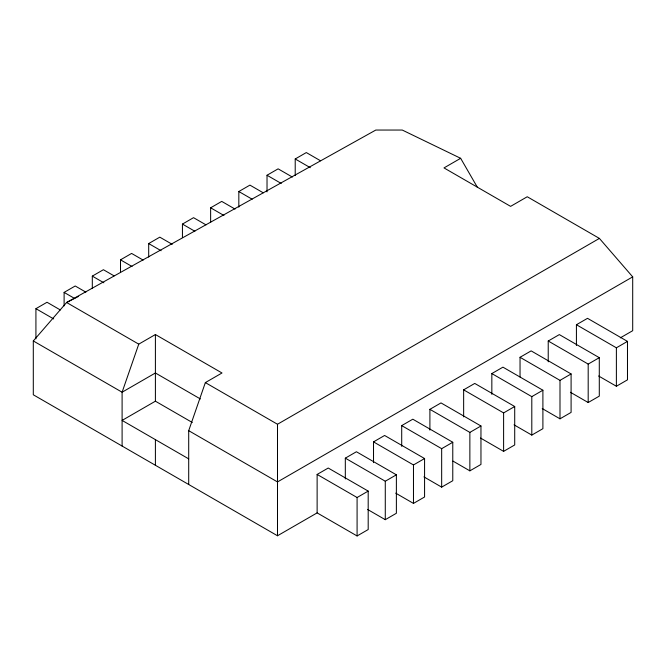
<?xml version="1.0" encoding="UTF-8"?>
<svg xmlns="http://www.w3.org/2000/svg" width="666" height="666" viewBox="0 0 666 666"><rect width="100%" height="100%" fill="white"/><g stroke="black" fill="none" stroke-linecap="round" stroke-linejoin="round"><path stroke-width="1" d="M188.703 484.498L188.703 430.669L205.353 382.6L222.003 372.985L155.403 334.54L138.753 344.147L122.103 392.216L122.103 446.045M317.124 512.887L317.124 474.433L328.23 468.032L368.19 491.1L368.19 529.553L357.084 535.955L317.124 512.887L277.497 535.764L33.3 394.78L33.3 340.95L66.6 302.497L375.807 130.045L402.264 130.045L460.647 158.3L477.297 187.146M35.922 338.811L35.922 308.674L47.02 302.264L60.34 309.956M64.111 305.902L64.111 292.399L75.216 285.989L85.872 292.141M92.308 288.586L92.308 276.115L103.405 269.713L114.061 275.866M120.504 272.311L120.504 259.84L131.602 253.43L143.148 260.098M148.693 257.076L148.693 243.565L159.798 237.154L172.228 244.33M182.442 237.587L182.442 224.084L193.54 217.674L205.969 224.85M210.631 222.352L210.631 207.8L221.736 201.398L235.056 209.082M238.828 207.118L238.828 191.525L249.925 185.115L263.245 192.807M267.024 191.875L267.024 175.25L278.122 168.839L292.332 177.039M295.213 175.599L295.213 158.974L306.318 152.564L320.521 160.764M460.647 158.3L443.997 167.915L510.597 206.368L527.247 196.753L599.4 238.411L632.7 276.865L632.7 330.694L620.296 337.853M192.299 422.494L155.403 401.19L122.103 420.413L188.703 458.866M205.353 382.6L277.497 424.259L599.4 238.411M632.7 276.865L277.497 481.934L188.703 430.669M345.321 478.946L345.321 458.158L356.418 451.748L396.378 474.825L396.378 513.27L385.281 519.68L367.524 509.423M373.518 462.662L373.518 441.883L384.615 435.472L424.575 458.541L424.575 496.994L413.478 503.404L395.712 493.148M401.706 446.387L401.706 425.607L412.812 419.197L452.772 442.266L452.772 480.719L441.666 487.129L423.909 476.873M429.903 430.111L429.903 409.324L441 402.913L480.96 425.99L480.96 464.443L469.863 470.845L452.988 461.105M463.644 416.866L463.644 389.843L474.75 383.433L514.71 406.51L514.71 444.955L503.604 451.365L480.519 438.037M491.841 394.347L491.841 373.568L502.938 367.157L542.898 390.226L542.898 428.679L531.801 435.089L514.044 424.833M520.038 377.031L520.038 357.292L531.135 350.882L571.095 373.951L571.095 412.404L559.998 418.814L542.232 408.558M548.226 361.796L548.226 341.009L559.332 334.598L599.292 357.675L599.292 396.128L588.186 402.53L570.429 392.282M576.423 345.521L576.423 324.733L587.52 318.323L627.48 341.392L627.48 379.845L616.383 386.255L598.626 375.999M317.124 474.433L357.084 497.51L368.19 491.1M345.321 458.158L385.281 481.227L396.378 474.825M373.518 441.883L413.478 464.951L424.575 458.541M401.706 425.607L441.666 448.676L452.772 442.266M429.903 409.324L469.863 432.4L480.96 425.99M463.644 389.843L503.604 412.912L514.71 406.51M491.841 373.568L531.801 396.636L542.898 390.226M520.038 357.292L559.998 380.361L571.095 373.951M548.226 341.009L588.186 364.086L599.292 357.675M576.423 324.733L616.383 347.802L627.48 341.392M78.63 296.37L66.6 302.497L138.753 344.147M295.213 158.974L310.314 167.682M267.024 175.25L281.227 183.45M238.828 191.525L252.148 199.217M210.631 207.8L223.951 215.493M182.442 224.084L194.872 231.26M148.693 243.565L161.13 250.741M120.504 259.84L132.043 266.508M92.308 276.115L103.854 282.784M64.111 292.399L74.767 298.551M200.399 398.967L155.403 372.985L122.103 392.216L33.3 340.95M35.922 308.674L53.68 318.931M616.383 347.802L616.383 386.255M588.186 364.086L588.186 402.53M559.998 380.361L559.998 418.814M531.801 396.636L531.801 435.089M503.604 412.912L503.604 451.365M469.863 432.4L469.863 470.845M441.666 448.676L441.666 487.129M413.478 464.951L413.478 503.404M385.281 481.227L385.281 519.68M357.084 497.51L357.084 535.955M277.497 424.259L277.497 535.764M155.403 334.54L155.403 401.19M155.403 439.635L155.403 465.276"/></g></svg>
